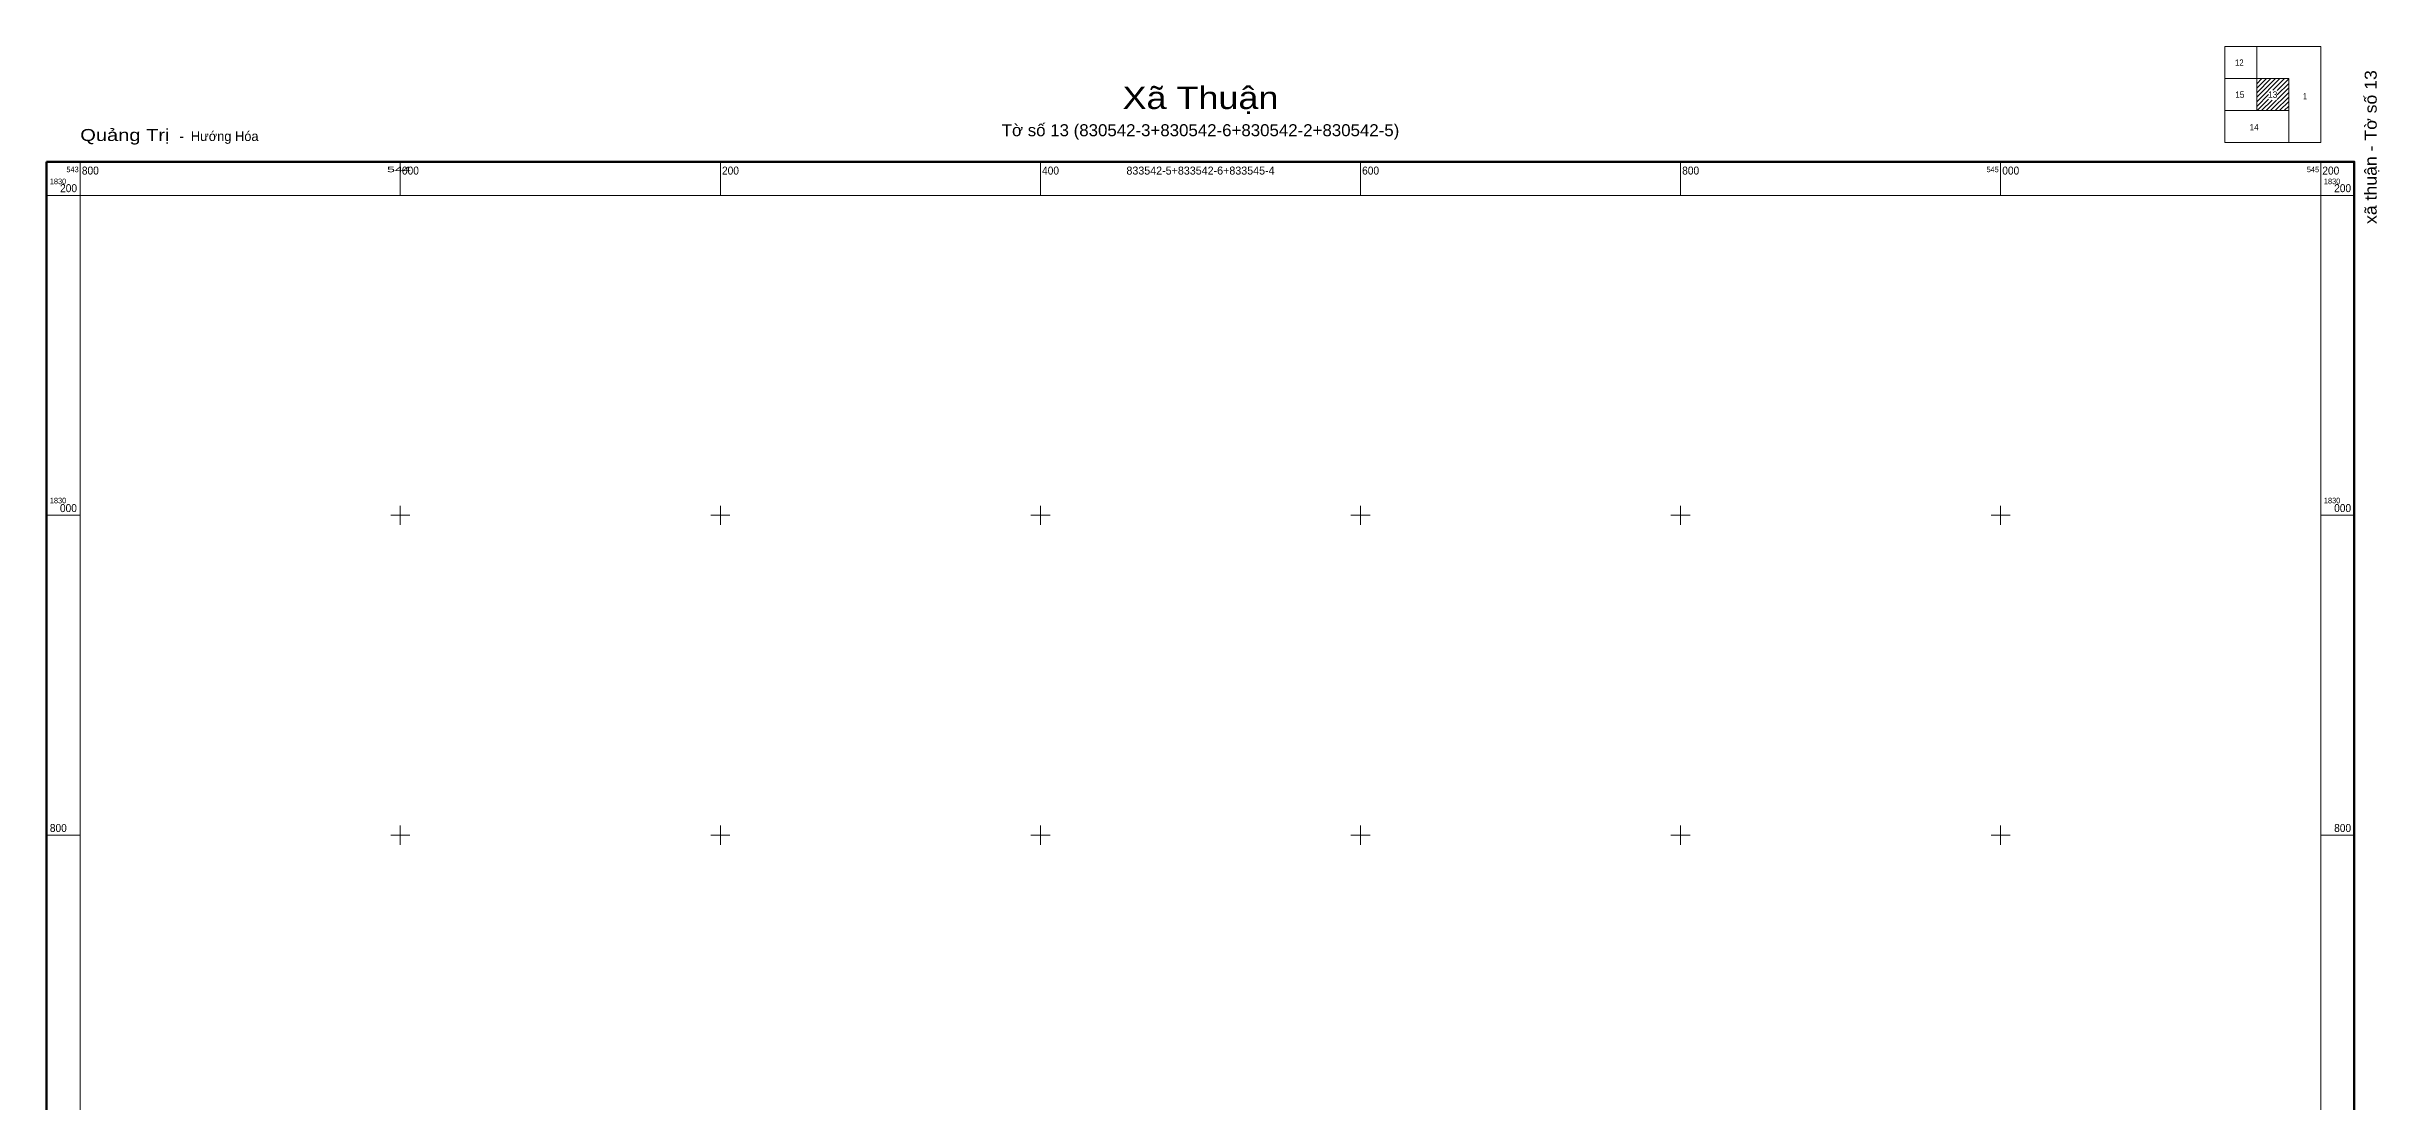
# Model space of a CAD drawing. Header units: metres. Extents: x 543779 to 545237, y 1828538 to 1830293.
# Drawn here: x 543779 to 545237, y 1829634 to 1830293 of the extents above; entities that cross this region are included whole.
import ezdxf
from ezdxf.enums import TextEntityAlignment as Align

# ---------------------------------------------------------------- set-up
doc = ezdxf.new("R2010")
doc.units = ezdxf.units.M
doc.header["$LTSCALE"] = 0.2
doc.layers.add('63', color=7, linetype='Continuous', lineweight=13)

msp = doc.modelspace()

# ---------------------------------------------------------------- linework, layer by layer
at = {"layer": '63'}
for p, q in [((545160, 1830273), (545160, 1830293)), ((545140, 1830273), (545160, 1830273)), ((545160, 1830253), (545160, 1830273)), ((545160, 1830273), (545180, 1830273)), ((545160, 1830272.61), (545160.39, 1830273)), ((545160, 1830269.78), (545163.22, 1830273)), ((545160, 1830266.95), (545166.05, 1830273)), ((545160, 1830264.12), (545168.88, 1830273)), ((545160, 1830261.3), (545171.7, 1830273)), ((545160, 1830258.47), (545174.53, 1830273)), ((545170.1, 1830265.74), (545177.36, 1830273)), ((545172.8, 1830265.61), (545180, 1830272.81)), ((545172.8, 1830262.78), (545180, 1830269.98)), ((545172.8, 1830259.95), (545180, 1830267.15)), ((545180, 1830253), (545180, 1830273)), ((545140, 1830233), (545140, 1830253)), ((545140, 1830253), (545160, 1830253)), ((545160, 1830255.64), (545167.33, 1830262.97)), ((545160, 1830253), (545180, 1830253)), ((545160.19, 1830253), (545167.33, 1830260.14)), ((545163.02, 1830253), (545169.59, 1830259.57)), ((545165.85, 1830253), (545172.42, 1830259.57)), ((545168.68, 1830253), (545180, 1830264.32)), ((545171.5, 1830253), (545180, 1830261.5)), ((545174.33, 1830253), (545180, 1830258.67)), ((545177.16, 1830253), (545180, 1830255.84)), ((545179.99, 1830253), (545180, 1830253.01)), ((545180, 1830233), (545180, 1830253)), ((545140, 1830233), (545160, 1830233)), ((545160, 1830233), (545180, 1830233)), ((545180, 1830233), (545200, 1830233)), ((543800, 1830200), (543800, 1830221)), ((544000, 1830200), (544000, 1830221)), ((544200, 1830200), (544200, 1830221)), ((544400, 1830200), (544400, 1830221)), ((544600, 1830200), (544600, 1830221)), ((544800, 1830200), (544800, 1830221)), ((545000, 1830200), (545000, 1830221)), ((545200, 1830200), (545200, 1830221)), ((543800, 1830200), (543779, 1830200)), ((545200, 1830200), (545221, 1830200)), ((544000, 1829994), (544000, 1830006)), ((544200, 1829994), (544200, 1830006)), ((544400, 1829994), (544400, 1830006)), ((544600, 1829994), (544600, 1830006)), ((544800, 1829994), (544800, 1830006)), ((545000, 1829994), (545000, 1830006)), ((543800, 1830000), (543779, 1830000)), ((543994, 1830000), (544006, 1830000)), ((544194, 1830000), (544206, 1830000)), ((544394, 1830000), (544406, 1830000)), ((544594, 1830000), (544606, 1830000)), ((544794, 1830000), (544806, 1830000)), ((544994, 1830000), (545006, 1830000)), ((545200, 1830000), (545221, 1830000)), ((543800, 1829800), (543779, 1829800)), ((543994, 1829800), (544006, 1829800)), ((544000, 1829794), (544000, 1829806)), ((544194, 1829800), (544206, 1829800)), ((544200, 1829794), (544200, 1829806)), ((544394, 1829800), (544406, 1829800)), ((544400, 1829794), (544400, 1829806)), ((544594, 1829800), (544606, 1829800)), ((544600, 1829794), (544600, 1829806)), ((544794, 1829800), (544806, 1829800)), ((544800, 1829794), (544800, 1829806)), ((544994, 1829800), (545006, 1829800)), ((545000, 1829794), (545000, 1829806)), ((545200, 1829800), (545221, 1829800))]:
    msp.add_line(p, q, dxfattribs=at)
for points in [[(545140, 1830253), (545140, 1830273), (545140, 1830293)], [(545140, 1830293), (545160, 1830293), (545180, 1830293), (545200, 1830293)], [(545200, 1830233), (545200, 1830253), (545200, 1830273), (545200, 1830293)]]:
    msp.add_lwpolyline(points, dxfattribs=at)
at = {"layer": '63', "lineweight": 158}
msp.add_lwpolyline([(543779, 1830221), (545221, 1830221), (545221, 1828679), (543779, 1828679)], close=True, dxfattribs=at)
at = {"layer": '63'}
msp.add_lwpolyline([(543800, 1830200), (545200, 1830200), (545200, 1828700), (543800, 1828700)], close=True, dxfattribs=at)

# ---------------------------------------------------------------- texts
for s, height, width, p in [('12', 4, 0.9, (545149.155, 1830281)), ('Xã Thuận', 14, 1.2, (544500, 1830254)), ('15', 4, 0.95, (545149.46, 1830261)), ('13', 4, 0.95, (545170, 1830261)), ('1', 4, 0.65, (545190.16, 1830260.04)), ('Tờ số 13 (830542-3+830542-6+830542-2+830542-5)', 7.5, 1.05, (544500.005, 1830237)), ('14', 4, 0.95, (545158.415, 1830240.58))]:
    msp.add_text(s, height=height, dxfattribs=dict(at, width=width)).set_placement(p, align=Align.CENTER)
at = {"layer": '63', "width": 1.1}
msp.add_text('xã thuận - Tờ số 13', height=7.5, rotation=90, dxfattribs=at).set_placement((545234.98, 1830278.27), align=Align.RIGHT)
at = {"layer": '63'}
for s, height, width, p in [('Quảng Trị', 7.5, 1.25, (543800, 1830234)), ('1830', 3.5, 0.95, (543781, 1830207)), ('800', 5, 0.95, (543801, 1830213)), ('000', 5, 0.95, (544001, 1830213)), ('200', 5, 0.95, (544201, 1830213)), ('400', 5, 0.95, (544401, 1830213)), ('600', 5, 0.95, (544601, 1830213)), ('800', 5, 0.95, (544801, 1830213)), ('000', 5, 0.95, (545001, 1830213)), ('200', 5, 0.95, (545201, 1830213)), ('1830', 3.5, 0.95, (545202, 1830207)), ('1830', 3.5, 0.95, (543781, 1830007.47)), ('000', 5, 0.95, (543787.3, 1830002)), ('1830', 3.5, 0.95, (545202, 1830007.49)), ('800', 5, 0.95, (543781, 1829802))]:
    msp.add_text(s, height=height, dxfattribs=dict(at, width=width)).set_placement(p)
msp.add_text('  -  Hướng Hóa', height=6, dxfattribs=at).set_placement((543857.53, 1830234))
for s, height, width, p in [('200', 5, 0.95, (543798, 1830202)), ('543', 3.5, 0.95, (543799, 1830214.5)), ('544', 3.5, 1.9, (544006.51, 1830214.5)), ('545', 3.5, 0.95, (544998.84, 1830214.5)), ('545', 3.5, 0.95, (545199, 1830214.5)), ('200', 5, 0.95, (545219, 1830202)), ('000', 5, 0.95, (545219, 1830002)), ('800', 5, 0.95, (545219, 1829802))]:
    msp.add_text(s, height=height, dxfattribs=dict(at, width=width)).set_placement(p, align=Align.RIGHT)
msp.add_text('833542-5+833542-6+833545-4', height=5, dxfattribs=at).set_placement((544500, 1830213), align=Align.CENTER)

doc.saveas('drawing.dxf')
